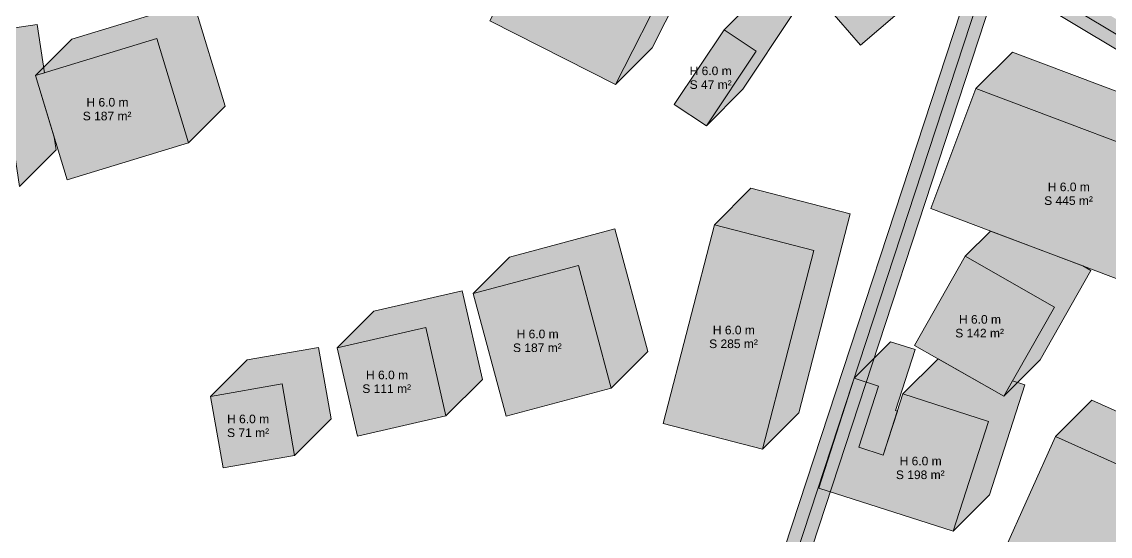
# Model space of a CAD drawing. Header units: metres. Extents: x -1 to 1275, y -1 to 745.
# Drawn here: x 814.5 to 941, y 74.4 to 134.2 of the extents above; entities that cross this region are included whole.
import ezdxf

# ---------------------------------------------------------------- set-up
doc = ezdxf.new("R2010")
doc.units = ezdxf.units.M
doc.header["$MEASUREMENT"] = 0
for name, color, linetype, lineweight, true_color in [('TPX_BUILDING_AREAS_TEXT', 7, 'CONTINUOUS', 0, 0x000000), ('TPX_BUILDING_HEIGHTS_TEXT', 7, 'CONTINUOUS', 0, 0x000000), ('TPX_BUILDINGS', 7, 'CONTINUOUS', 0, 0x000000), ('TPX_BUILDINGS_HATCH', 7, 'CONTINUOUS', 0, 0xf0f0f0), ('TPX_BUILDINGS_SHADOWS_HATCH', 7, 'CONTINUOUS', 0, 0x000000), ('TPX_BUILDINGS_SHADOWS_OUTLINES', 7, 'CONTINUOUS', 0, 0x000000), ('TPX_ROADS_AXES', 7, 'CONTINUOUS', 0, 0x323232), ('TPX_ROADS_CONTOURS', 7, 'CONTINUOUS', 0, 0x646464), ('TPX_ROADS_HATCH', 7, 'CONTINUOUS', 0, 0xc8c8c8)]:
    doc.layers.add(name, color=color, linetype=linetype, lineweight=lineweight, true_color=true_color)
doc.styles.add('TPX_TEXTE', font='arial.ttf')

msp = doc.modelspace()

# ---------------------------------------------------------------- hatches: boundary and pattern name
at = {"layer": 'TPX_BUILDINGS_HATCH'}
for points in [[(861.61, 153.06), (855.55, 141.07), (867.54, 135.01), (870.91, 141.67), (872.23, 141), (868.87, 134.35), (883.52, 126.95), (889.57, 138.92), (861.61, 153.06)], [(909.4, 147.4), (903.02, 141.88), (911.99, 131.51), (918.37, 137.03), (909.4, 147.4)], [(896.13, 133.31), (890.34, 124.62), (894.07, 122.14), (899.85, 130.83), (896.13, 133.31)], [(830.17, 132.29), (816.04, 127.98), (819.74, 115.87), (833.86, 120.18), (830.17, 132.29)], [(925.42, 126.48), (920.16, 112.52), (948.08, 102), (953.34, 115.95), (925.42, 126.48)], [(895, 110.64), (889.03, 87.53), (900.58, 84.55), (906.56, 107.66), (895, 110.64)], [(924.18, 106.97), (918.28, 96.6), (928.66, 90.7), (934.55, 101.07), (924.18, 106.97)], [(879.18, 105.92), (866.95, 102.63), (870.78, 88.37), (883.01, 91.66), (879.18, 105.92)], [(861.43, 98.7), (851.14, 96.34), (853.5, 86.07), (863.78, 88.42), (861.43, 98.7)], [(911.25, 92.8), (907.14, 80.02), (922.76, 75), (926.87, 87.77), (916.93, 90.97), (914.64, 83.87), (911.81, 84.79), (914.09, 91.88), (911.25, 92.8)], [(844.74, 92.14), (836.42, 90.69), (837.88, 82.37), (846.19, 83.83), (844.74, 92.14)], [(934.66, 86.01), (928.56, 72.4), (983, 47.97), (989.11, 61.59), (934.66, 86.01)]]:
    msp.add_hatch(color=256, dxfattribs=at).paths.add_polyline_path(points)
at = {"layer": 'TPX_BUILDINGS_SHADOWS_HATCH'}
for points in [[(865.86, 157.3), (861.61, 153.06), (889.57, 138.92), (883.52, 126.95), (887.76, 131.19), (893.81, 143.17), (893.08, 143.53), (892.55, 142.56), (882.09, 148.31), (882.42, 148.92), (865.86, 157.3)], [(899.85, 130.83), (894.07, 122.14), (898.31, 126.39), (904.09, 135.08), (900.37, 137.55), (896.13, 133.31), (899.85, 130.83)], [(820.28, 132.22), (816.04, 127.98), (830.17, 132.29), (833.86, 120.18), (838.1, 124.43), (834.41, 136.53), (820.28, 132.22)], [(801.65, 131.74), (797.41, 127.49), (812.02, 129.68), (814.2, 115.08), (818.45, 119.33), (818.22, 120.84), (816.04, 127.98), (817.1, 128.3), (816.26, 133.92), (801.65, 131.74)], [(929.66, 130.72), (925.42, 126.48), (953.34, 115.95), (948.08, 102), (952.32, 106.24), (957.58, 120.19), (929.66, 130.72)], [(899.25, 114.88), (895, 110.64), (906.56, 107.66), (900.58, 84.55), (904.83, 88.79), (910.8, 111.9), (899.25, 114.88)], [(871.19, 106.87), (866.95, 102.63), (879.18, 105.92), (883.01, 91.66), (887.25, 95.9), (883.42, 110.16), (871.19, 106.87)], [(927.11, 109.9), (924.18, 106.97), (934.55, 101.07), (928.66, 90.7), (932.9, 94.94), (938.79, 105.32), (937.85, 105.85), (927.11, 109.9)], [(855.39, 100.58), (851.14, 96.34), (861.43, 98.7), (863.78, 88.42), (868.02, 92.66), (865.67, 102.95), (855.39, 100.58)], [(840.66, 94.93), (836.42, 90.69), (844.74, 92.14), (846.19, 83.83), (850.43, 88.07), (848.98, 96.38), (840.66, 94.93)], [(915.49, 97.04), (911.25, 92.8), (914.09, 91.88), (911.81, 84.79), (914.64, 83.87), (916.28, 88.96), (916.05, 89.03), (918.33, 96.12), (915.49, 97.04)], [(921.01, 95.05), (916.93, 90.97), (926.87, 87.77), (922.76, 75), (927, 79.24), (931.11, 92.01), (929.67, 92.48), (928.66, 90.7), (921.01, 95.05)], [(938.91, 90.25), (934.66, 86.01), (989.11, 61.59), (983, 47.97), (987.24, 52.22), (993.35, 65.83), (938.91, 90.25)]]:
    msp.add_hatch(color=256, dxfattribs=at).paths.add_polyline_path(points)
at = {"layer": 'TPX_ROADS_HATCH'}
h = msp.add_hatch(color=256, dxfattribs=at)
h.paths.add_polyline_path([(757.33, 218.34), (757.29, 217.19), (758.07, 216.36), (925.36, 140.7), (902.32, 70.44), (876.26, 6.22), (870.57, 1.12), (870.07, 0.08), (870.1, 0), (873.82, 0), (877.81, 3.58), (886.27, 0), (891.5, 0), (891.5, 0.56), (890.7, 1.38), (879.46, 6.14), (904.56, 67.98), (991.63, 33.06), (989.67, 16.69), (982.41, 0.62), (982.39, 0), (985.42, 0), (992.5, 15.67), (992.62, 16.11), (994.74, 33.84), (994.75, 34.15), (992.67, 58.93), (992.61, 59.23), (987.94, 74.82), (987.89, 74.95), (980.17, 94.14), (980.01, 94.43), (970.65, 108.14), (970.52, 108.3), (953, 127.71), (952.65, 127.99), (927.98, 142.8), (927.83, 142.88), (759.31, 219.09), (758.16, 219.13), (757.33, 218.34)])
h.paths.add_polyline_path([(905.59, 70.79), (928.05, 139.26), (950.92, 125.53), (968.23, 106.36), (977.44, 92.87), (985.08, 73.89), (989.69, 58.52), (991.56, 36.32), (905.59, 70.79)], flags=16)

# ---------------------------------------------------------------- linework, layer by layer
at = {"layer": 'TPX_BUILDINGS', "elevation": 0.04}
for points in [[(861.61, 153.06), (855.55, 141.07), (867.54, 135.01), (870.91, 141.67), (872.23, 141), (868.87, 134.35), (883.52, 126.95), (889.57, 138.92)], [(909.4, 147.4), (903.02, 141.88), (911.99, 131.51), (918.37, 137.03)], [(896.13, 133.31), (890.34, 124.62), (894.07, 122.14), (899.85, 130.83)], [(830.17, 132.29), (816.04, 127.98), (819.74, 115.87), (833.86, 120.18)], [(925.42, 126.48), (920.16, 112.52), (948.08, 102), (953.34, 115.95)], [(895, 110.64), (889.03, 87.53), (900.58, 84.55), (906.56, 107.66)], [(924.18, 106.97), (918.28, 96.6), (928.66, 90.7), (934.55, 101.07)], [(879.18, 105.92), (866.95, 102.63), (870.78, 88.37), (883.01, 91.66)], [(861.43, 98.7), (851.14, 96.34), (853.5, 86.07), (863.78, 88.42)], [(911.25, 92.8), (907.14, 80.02), (922.76, 75), (926.87, 87.77), (916.93, 90.97), (914.64, 83.87), (911.81, 84.79), (914.09, 91.88)], [(844.74, 92.14), (836.42, 90.69), (837.88, 82.37), (846.19, 83.83)], [(934.66, 86.01), (928.56, 72.4), (983, 47.97), (989.11, 61.59)]]:
    msp.add_lwpolyline(points, close=True, dxfattribs=at)
at = {"layer": 'TPX_BUILDINGS_SHADOWS_OUTLINES', "elevation": 0.04}
for points in [[(865.86, 157.3), (861.61, 153.06), (889.57, 138.92), (883.52, 126.95), (887.76, 131.19), (893.81, 143.17), (893.08, 143.53), (892.55, 142.56), (882.09, 148.31), (882.42, 148.92)], [(899.85, 130.83), (894.07, 122.14), (898.31, 126.39), (904.09, 135.08), (900.37, 137.55), (896.13, 133.31)], [(820.28, 132.22), (816.04, 127.98), (830.17, 132.29), (833.86, 120.18), (838.1, 124.43), (834.41, 136.53)], [(801.65, 131.74), (797.41, 127.49), (812.02, 129.68), (814.2, 115.08), (818.45, 119.33), (818.22, 120.84), (816.04, 127.98), (817.1, 128.3), (816.26, 133.92)], [(929.66, 130.72), (925.42, 126.48), (953.34, 115.95), (948.08, 102), (952.32, 106.24), (957.58, 120.19)], [(899.25, 114.88), (895, 110.64), (906.56, 107.66), (900.58, 84.55), (904.83, 88.79), (910.8, 111.9)], [(871.19, 106.87), (866.95, 102.63), (879.18, 105.92), (883.01, 91.66), (887.25, 95.9), (883.42, 110.16)], [(927.11, 109.9), (924.18, 106.97), (934.55, 101.07), (928.66, 90.7), (932.9, 94.94), (938.79, 105.32), (937.85, 105.85)], [(855.39, 100.58), (851.14, 96.34), (861.43, 98.7), (863.78, 88.42), (868.02, 92.66), (865.67, 102.95)], [(840.66, 94.93), (836.42, 90.69), (844.74, 92.14), (846.19, 83.83), (850.43, 88.07), (848.98, 96.38)], [(915.49, 97.04), (911.25, 92.8), (914.09, 91.88), (911.81, 84.79), (914.64, 83.87), (916.28, 88.96), (916.05, 89.03), (918.33, 96.12)], [(921.01, 95.05), (916.93, 90.97), (926.87, 87.77), (922.76, 75), (927, 79.24), (931.11, 92.01), (929.67, 92.48), (928.66, 90.7)], [(938.91, 90.25), (934.66, 86.01), (989.11, 61.59), (983, 47.97), (987.24, 52.22), (993.35, 65.83)]]:
    msp.add_lwpolyline(points, close=True, dxfattribs=at)
at = {"layer": 'TPX_ROADS_AXES', "elevation": 0.03}
for points in [[(758.69, 217.72), (927.21, 141.51), (951.88, 126.7), (969.41, 107.29), (978.77, 93.58), (986.5, 74.39), (991.18, 58.8), (993.26, 34.02), (991.13, 16.28), (983.78, 0)], [(871.57, 0), (877.52, 5.33), (903.73, 69.92), (927.21, 141.51)]]:
    msp.add_lwpolyline(points, dxfattribs=at)
at = {"layer": 'TPX_ROADS_CONTOURS', "elevation": 0.03}
msp.add_lwpolyline([(758.07, 216.36), (925.36, 140.7), (902.32, 70.44)], dxfattribs=at)
msp.add_lwpolyline([(905.59, 70.79), (928.05, 139.26), (950.92, 125.53), (968.23, 106.36), (977.44, 92.87), (985.08, 73.89), (989.69, 58.52), (991.56, 36.32)], close=True, dxfattribs=at)

# ---------------------------------------------------------------- texts
at = {"layer": 'TPX_BUILDING_AREAS_TEXT', "style": 'TPX_TEXTE'}
for s, p in [('S 47 m²', (892.12, 126.43, 0.05)), ('S 187 m²', (821.55, 122.78, 0.05)), ('S 445 m²', (933.35, 112.94, 0.05)), ('S 142 m²', (923.01, 97.54, 0.05)), ('S 187 m²', (871.58, 95.84, 0.05)), ('S 285 m²', (894.39, 96.3, 0.05)), ('S 111 m²', (854.06, 91.08, 0.05)), ('S 71 m²', (838.33, 85.96, 0.05)), ('S 198 m²', (916.11, 81.07, 0.05))]:
    msp.add_text(s, height=1, dxfattribs=at).set_placement(p)
at = {"layer": 'TPX_BUILDING_HEIGHTS_TEXT', "style": 'TPX_TEXTE'}
for p in [(892.12, 128.03, 0.05), (821.98, 124.38, 0.05), (933.77, 114.54, 0.05), (923.44, 99.14, 0.05), (894.82, 97.9, 0.05), (872, 97.44, 0.05), (854.49, 92.68, 0.05), (838.33, 87.56, 0.05), (916.54, 82.67, 0.05)]:
    msp.add_text('H 6.0 m', height=1, dxfattribs=at).set_placement(p)

doc.saveas('drawing.dxf')
